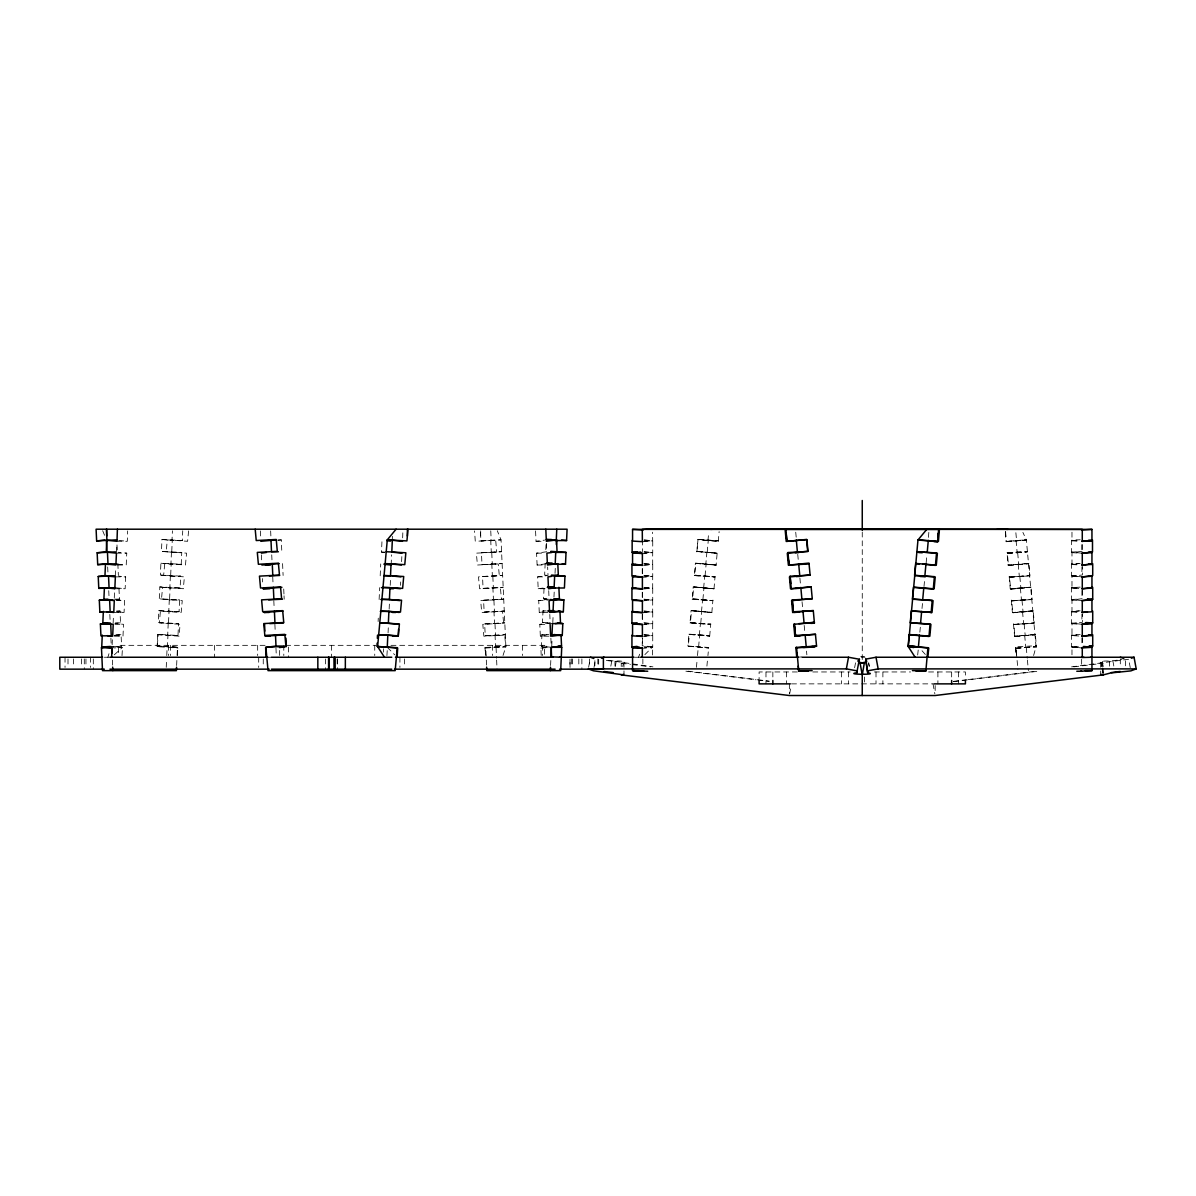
<?xml version="1.0" encoding="UTF-8"?>
<svg xmlns="http://www.w3.org/2000/svg" width="1196" height="1196" viewBox="0 0 1196 1196"><rect width="100%" height="100%" fill="white"/><g stroke="black" fill="none" stroke-linecap="round" stroke-linejoin="round"><path stroke-width="0.75" stroke-dasharray="5 3.75" d="M652.582 654.989L652.687 646.827L642.237 645.75L642.237 637.722M116.984 541.295L127.299 541.295L127.658 530.934M392.213 541.295L392.393 536.107M402.648 537.841L402.888 530.934M112.14 644.764L112.439 638.32M113.127 623.251L113.5 614.774M114.278 597.836L114.726 587.67M115.264 575.799L115.653 567.323M116.565 552.118L116.939 543.642M114.397 636.182L122.994 636.182L123.532 624.327L114.861 623.43M113.755 612.457L124.07 612.457L124.608 600.601L115.937 599.704M114.831 588.731L125.146 588.731L125.685 576.876L118.748 576.158M117.627 565.02L126.223 565.02L126.761 553.15L118.254 552.283M177.098 655.288L177.457 647.305L157.139 646.244L157.678 634.373L177.995 635.45L178.533 623.579L158.216 622.518L158.754 610.648L179.071 611.724L179.609 599.854L159.292 598.792L159.83 586.922L180.148 587.998L180.686 576.128L160.369 575.067L160.907 563.196L181.224 564.273L181.762 552.403L161.445 551.341L161.983 539.471L182.3 540.547L182.734 530.83M166.229 667.293L166.618 658.921M166.767 655.587L167.141 647.305M177.995 635.45L167.679 635.45L168.217 623.579L158.216 622.518M179.071 611.724L168.756 611.724L169.294 599.854L159.292 598.792M180.148 587.998L169.832 587.998L170.37 576.128L160.369 575.067M181.224 564.273L170.908 564.273L171.447 552.403L161.445 551.341M182.3 540.547L171.985 540.547L172.418 530.83M177.457 647.305L167.455 646.244L167.993 634.373M168.531 622.518L169.07 610.648M169.608 598.792L170.146 586.922M170.684 575.067L171.222 563.196M171.761 551.341L172.299 539.471M176.634 665.484L176.948 658.607M378.115 621.561L378.265 618.168M379.117 599.525L379.655 587.67M380.193 575.799L380.732 563.944M384.873 552.462L381.479 552.118L382.017 540.248M388.072 632.804L388.371 626.016M389.149 609.078L389.448 602.291M390.225 585.352L390.524 578.565M391.137 565.02L391.6 554.839M400.525 585.352L400.69 581.959M401.602 561.627L401.916 554.839M551.416 647.305L541.414 646.244L541.952 634.373L548.829 634.373M552.492 623.579L542.491 622.518L543.029 610.648L546.467 610.648M546.901 599.151L543.567 598.792L544.105 586.922M545.182 563.196L544.643 575.067L547.977 575.426M545.795 549.637L546.109 542.864M550.594 665.484L550.908 658.607M551.73 646.244L552.118 637.767M552.806 622.518L553.195 614.041M553.957 597.088L554.271 590.316M555.034 573.362L555.348 566.59M122.007 655.617L122.485 647.44L112.08 646.363M386.921 655.617L387.31 649.069M928.425 537.378L928.843 532.205M177.262 655.617L178.01 647.44L157.244 646.019M188.564 530.934L187.623 541.295L167.291 539.904L166.214 551.76L186.546 553.15L185.47 565.02L164.719 563.585L163.643 575.455L184.393 576.876L183.317 588.731L162.566 587.311L161.49 599.181L182.255 600.601L181.179 612.457L160.413 611.036L159.337 622.907L180.103 624.327L179.026 636.182L158.261 634.762L157.199 646.632L177.95 648.053M688.941 634.179L709.691 635.599L688.941 634.179L687.909 646.034L708.675 647.455L707.927 655.617M690.002 622.952L710.768 624.372L690.002 622.952L691.079 610.483L711.844 612.531L691.079 610.483M692.155 599.256L712.921 600.676L692.155 599.256L693.231 586.788L713.997 588.836L693.231 586.788M694.308 575.56L715.059 576.98L694.308 575.56L695.384 563.092L716.135 565.14L695.384 563.092M696.879 551.281L717.211 553.3L696.879 551.281L697.956 539.441L718.288 540.816L697.956 539.441M688.313 646.259L708.555 647.948L688.313 646.259L689.374 634.403L709.632 636.093L689.374 634.403M690.451 622.563L710.708 624.252L690.451 622.563L691.527 610.708L711.784 612.412L691.527 610.708M692.604 598.867L712.861 600.556L692.604 598.867L693.68 587.027L713.937 588.716L693.68 587.027M694.756 575.171L715.014 576.876L694.756 575.171L695.833 563.331L716.09 565.02L717.211 552.672M696.879 551.909L697.986 539.635L718.243 541.325L697.986 539.635M696.446 667.278L697.208 658.921M697.507 655.587L698.255 647.32M699.331 635.48L700.408 623.624M701.484 611.784L702.56 599.944M703.637 588.088L704.713 576.248M695.833 563.331L705.79 564.392L706.866 552.552L717.166 553.18L696.909 551.491L706.866 552.552M707.942 540.712L708.675 532.624M698.614 646.872L699.675 635.031M700.751 623.191L701.828 611.335M702.904 599.495L703.981 587.64M705.057 575.799L706.133 563.959M707.21 552.104L708.286 540.263M706.911 666.097L707.539 659.22M709.691 636.212L710.768 623.744M711.844 612.531L712.921 600.048M713.997 588.836L715.059 576.367M718.288 541.444L719.125 531.622M919.859 632.206L920.322 627.138M922.011 608.51L922.624 601.752M924 586.518L924.777 578.057M926.153 562.823L926.915 554.361M917.676 654.989L918.364 648.456M588.626 667.233L590.166 658.906M593.993 667.458L595.533 659.131M610.827 666.142L611.739 661.149L612.621 660.984L652.941 666.86M615.327 666.366L616.239 661.373M622.757 666.561L623.37 663.242M789.659 693.859L791.199 685.532M854.617 667.757L855.843 661.089L856.71 660.94M1033.613 655.483L1036.065 646.617L1026.347 539.785L1005.941 541.444L1026.347 539.785M107.864 657.247L109 653.704M503.023 655.483L505.878 646.602L501.034 539.845L497.282 530.725M638.529 657.247L639.636 654.212M621.232 666.561L621.247 663.212L622.324 663.033A5.935 1.241 0 0 0 622.682 661.403A5.935 1.241 0 0 0 614.968 661.119L605.924 660.072M644.868 654.646L652.687 646.827L644.106 647.858M1071.586 666.86L1128.695 659.25L1130.235 667.562M114.323 654.795L122.485 647.44L113.859 647.948M546.736 551.76L536.57 553.15L537.109 565.02L545.765 563.824M545.062 588.731L538.185 588.731L537.647 576.876L548.022 575.455L547.648 566.979M538.185 588.731L548.56 587.311M549.099 599.181L538.723 600.601L539.261 612.457L547.858 612.457M539.261 612.457L547.918 611.276M548.934 636.182L540.338 636.182L539.8 624.327L550.175 622.907L549.801 614.43M540.338 636.182L548.994 635.001M541.205 655.408L540.876 648.053L549.532 646.872M277.891 540.368L281.284 539.904L281.822 551.76M535.569 530.934L536.032 541.295L544.509 540.129M1082.201 551.281L1071.975 552.672L1071.975 564.512L1078.942 563.57M1078.837 588.626L1071.975 588.208L1071.975 576.367L1082.41 574.947L1082.41 566.485M1071.975 588.208L1078.942 587.266M1082.41 590.166L1082.41 598.628L1071.975 600.048L1071.975 611.904L1078.942 610.947M1078.837 636.003L1071.975 635.599L1071.975 623.744L1082.41 622.324L1082.41 613.862M1071.975 635.599L1078.942 634.642M1071.975 654.795L1071.975 647.44L1078.942 646.498M1071.975 532.205L1071.975 540.816L1078.792 539.904M1103.295 666.561L1102.503 663.122A5.935 1.241 0 0 1 1101.83 661.493A5.935 1.241 0 0 1 1109.484 661.149L1121.968 659.579M953.347 681.376L966.278 679.791M968.132 679.567L1036.484 671.18M953.646 681.6L1038.621 671.18M1073.739 666.86L1103.295 663.242M480.912 540.921L501.034 539.845L480.912 540.921L480.463 530.904M481.45 552.776L501.573 551.715L481.45 552.776L481.988 564.647L502.111 563.57L481.988 564.647M644.509 541.519L652.732 540.637L652.732 552.477L644.509 553.374M116.176 599.51L119.451 599.151L118.912 587.296M116.715 611.38L119.989 611.021L120.527 622.877L115.623 623.415M482.526 576.502L502.649 575.44L482.526 576.502L483.064 588.372L503.187 587.296L483.064 588.372M644.509 565.215L652.732 564.318L652.732 576.173L644.509 577.055M114.517 635.465L121.065 634.747L121.603 646.602L113.426 647.499M1005.402 531.697L1006.314 541.698L1026.392 540.009L1022.909 532.414M1006.314 541.698L1026.392 540.009M483.603 600.228L503.725 599.151L483.603 600.228L484.141 612.098L504.264 611.021L484.141 612.098M644.509 588.91L652.732 588.013L652.732 599.869L644.509 600.751M1007.391 553.554L1027.454 551.849L1007.391 553.554L1008.467 565.394L1028.53 563.705L1008.467 565.394M484.679 623.953L504.802 622.877L484.679 623.953L485.217 635.824L505.34 634.747L485.217 635.824M644.509 612.606L652.732 611.709L652.732 623.55L644.509 624.447M1009.544 577.234L1029.607 575.545L1009.544 577.234L1010.62 589.09L1030.683 587.385L1010.62 589.09M485.755 647.679L505.878 646.602L485.755 647.679L486.234 658.278M644.509 636.287L652.732 635.405L652.732 647.245L644.509 648.142M1011.696 600.93L1031.759 599.241L1011.696 600.93L1012.773 612.771L1032.836 611.081L1012.773 612.771M1013.849 624.626L1033.912 622.937L1013.849 624.626L1014.926 636.466L1034.988 634.777L1014.926 636.466M1016.002 648.322L1036.065 646.617L1016.002 648.322L1017.916 669.491M642.387 541.444L652.687 540.816L652.597 532.205M642.387 553.3L652.687 552.672L652.687 564.512L644.106 565.035M1081.647 553.18L1071.601 552.104L1071.601 540.263L1080.182 539.74M642.387 576.98L652.687 576.367L652.687 588.208L642.387 588.836M1071.601 552.104L1080.182 551.58M1081.647 576.876L1071.601 575.799L1071.601 563.959L1080.182 563.436M644.106 600.571L652.687 600.048L652.687 611.904L642.387 612.531M1071.601 575.799L1080.182 575.276M1081.647 600.556L1071.601 599.495L1071.601 587.64L1080.182 587.131M644.106 624.267L652.687 623.744L652.687 635.599L644.106 636.108M1071.601 599.495L1080.182 598.972M1081.647 624.252L1071.601 623.191L1071.601 611.335L1080.182 610.812M1071.601 623.191L1080.182 622.668M1081.647 647.948L1071.601 646.872L1071.601 635.031L1080.182 634.508M796.73 657.247L801.873 656.933M1071.601 646.872L1080.182 646.363M540.876 648.053L549.457 647.544M1028.919 563.436L1008.093 565.14L1028.919 563.436L1029.995 575.919L1009.17 576.98L1029.995 575.919M1031.072 587.131L1010.246 588.836L1031.072 587.131L1032.148 599.6L1011.323 600.676L1032.148 599.6M1033.209 610.827L1012.384 612.531L1033.209 610.827L1034.286 623.295L1013.461 624.372L1034.286 623.295M485.83 655.408L484.888 647.44L505.714 646.363M484.948 648.053L505.773 646.976L504.697 635.106L483.872 636.182L482.795 624.327L503.621 623.251L502.544 611.38L481.719 612.457L480.643 600.601L501.468 599.525L500.406 587.67L479.581 588.731L478.505 576.876L499.33 575.799L498.254 563.944L477.428 565.02L476.352 553.15L496.744 552.118L495.682 540.248L475.275 541.295L474.558 530.934M1035.362 634.523L1014.537 636.212L1035.362 634.523L1036.439 646.991L1015.613 648.068L1015.568 646.827L1036.394 645.75L1036.439 646.991M1007.017 552.672L1027.424 551.64L1007.017 552.672L1008.093 565.14M277.846 539.904L281.284 539.904M536.032 541.295L544.629 541.295M381.479 552.118L384.918 552.118M171.447 552.403L181.762 552.403M116.446 553.15L126.761 553.15M536.57 553.15L543.447 553.15M537.109 565.02L545.705 565.02M170.37 576.128L180.686 576.128M115.369 576.876L125.685 576.876M537.647 576.876L546.243 576.876M543.567 598.792L547.006 598.792M114.293 599.151L119.451 599.151M169.294 599.854L179.609 599.854M116.012 600.601L124.608 600.601M538.185 600.601L547.32 600.601M116.55 611.021L119.989 611.021M542.491 622.518L549.368 622.518M115.369 622.877L120.527 622.877M168.217 623.579L178.533 623.579M114.936 624.327L123.532 624.327M539.8 624.327L546.677 624.327M115.907 634.747L121.065 634.747M265.064 645.332L118.628 645.332L118.628 655.543M285.65 645.332L376.157 645.332M390.972 645.332L544.554 645.332L544.554 655.543M157.139 646.244L167.455 646.244M541.414 646.244L548.291 646.244M113.007 646.602L121.603 646.602M860.731 656.619L864.469 656.619M104.351 657.247L110.062 657.247M266.065 657.247L271.223 657.247M635.016 657.247L640.593 657.247M861.314 657.247L865.037 657.247M797.343 671.958L759.101 671.958L759.101 678.76M812.772 671.958L850.117 671.958M874.396 671.958L910.56 671.958M928.574 671.958L965.411 671.958L965.411 678.76M791.498 683.873L933.314 683.873M1071.975 647.44L1078.837 647.455M1071.975 540.816L1078.837 541.235M1071.975 552.672L1078.837 553.09M1071.975 564.512L1078.837 564.931M644.151 540.114L652.732 540.637M1071.975 576.367L1078.837 576.771M644.151 551.954L652.732 552.477M705.79 564.392L716.09 565.02M644.151 563.809L652.732 564.318M1071.437 600.018L1078.837 600.467M644.151 575.65L652.732 576.173M1071.975 611.904L1078.837 612.322M644.151 587.49L652.732 588.013M1071.975 623.744L1078.837 624.163M644.151 599.346L652.732 599.869M644.151 611.186L652.732 611.709M644.151 623.041L652.732 623.55M644.151 634.882L652.732 635.405M644.151 646.722L652.732 647.245M644.151 539.964L652.687 540.816M644.151 551.805L652.687 552.672M118.793 540.428L127.299 541.295M643.971 563.615L652.687 564.512M643.971 575.47L652.687 576.367M643.971 587.311L652.687 588.208M643.971 599.166L652.687 600.048M643.971 611.007L652.687 611.904M117.537 564.123L126.223 565.02M643.971 622.847L652.687 623.744M643.971 634.702L652.687 635.599M116.475 587.849L125.146 588.731M117.133 611.739L124.07 612.457M114.323 635.285L122.994 636.182M1071.601 540.263L1079.973 541.145M1071.601 563.959L1079.973 564.841M1071.601 587.64L1079.973 588.537M1071.601 611.335L1079.973 612.232M1071.601 635.031L1079.973 635.928M161.983 539.471L171.985 540.547M160.907 563.196L170.908 564.273M543.029 610.648L546.363 611.007M159.83 586.922L169.832 587.998M541.952 634.373L548.62 635.091M158.754 610.648L168.756 611.724M157.678 634.373L167.679 635.45M688.044 671.18L769.327 681.152M621.232 663.242L630.471 664.378M632.31 664.602L650.788 666.86M685.891 671.18L756.096 679.791M757.95 680.016L769.028 681.376M606.342 660.476L611.739 661.149M387.399 647.44L394.71 654.795M922.011 650.744L925.495 654.646M102.677 530.725L104.56 535.285M1112.908 661.119L1113.835 666.112M1101.247 663.212L1101.86 666.546L1101.142 663.242M1102.159 668.205L1103.086 673.199M1102.069 668.235L1102.981 673.228M933.015 683.873L934.853 693.859M868.73 662.838L869.343 666.157M868.52 663.033L869.133 666.366M1015.613 648.068L1016.495 655.408M1016.525 654.989L1015.568 646.827L1016.525 655.513M484.888 647.44L485.86 655.617M1015.867 532.728L1016.615 541.07M1017.691 552.926L1018.768 564.766M1019.844 576.621L1020.921 588.462M1021.997 600.302L1023.073 612.158M1024.15 623.998L1025.226 635.853M1026.303 647.694L1027.259 658.278M1027.424 660.043L1028.381 670.627M1016.077 540.637L1017.153 552.477M1018.23 564.318L1019.306 576.173M1020.382 588.013L1021.459 599.869M1022.535 611.709L1023.612 623.55M1024.688 635.405L1025.764 647.245M1009.17 576.367L1010.246 588.836M1011.323 600.048L1012.384 612.531M1013.461 623.744L1014.537 636.212M795.729 532.205L796.207 537.378M797.747 554.361L798.36 561.133M799.9 578.057L800.513 584.829M802.053 601.752L802.666 608.51M804.19 625.433L804.818 632.206M806.523 651.117L806.866 654.795M1005.343 532.205L1005.941 541.444M1005.642 531.697L1005.866 536.81M548.725 590.704L549.024 597.477M550.878 638.156L551.177 644.928M546.363 543.298L546.662 550.07M490.764 530.875L491.227 540.921M491.765 552.776L492.304 564.647M492.842 576.502L493.38 588.372M493.918 600.228L494.456 612.098M494.995 623.953L495.533 635.824M496.071 647.679L496.549 658.278M496.624 660.043L497.102 670.642M490.719 539.845L491.257 551.715M491.795 563.57L492.333 575.44M492.872 587.296L493.41 599.151M493.948 611.021L494.486 622.877M495.024 634.747L495.563 646.602M486.309 660.043L486.623 667.114M282.57 563.585L283.108 575.455M283.721 589.015L283.96 594.098M284.035 595.787L284.185 599.181M270.655 530.934L270.879 536.107M271.731 554.839L271.97 559.922M272.733 576.876L273.122 585.352M273.809 600.601L274.198 609.078M274.886 624.327L275.274 632.804M275.962 648.053L276.291 655.408M260.339 530.934L260.653 537.841M261.416 554.839L261.73 561.627M262.492 578.565L262.642 581.959M116.984 544.928L117.223 550.01M117.836 563.57L118.374 575.44M112.349 660.043L112.588 665.35M107.67 566.964L107.984 573.736M108.746 590.689L108.986 595.772M109.823 614.415L110.137 621.187M110.899 638.141L111.213 644.913M1125.541 660.805L1125.541 667.458M1120.308 658.906L1120.308 667.233M1109.484 661.149L1109.484 666.142M1103.295 668.235L1103.295 673.228M1102.338 661.373L1102.338 666.366M1102.338 668.026L1102.338 673.019M1100.679 662.255L1100.679 673.901M1082.41 637.558L1082.41 644.33M1082.201 544.524L1082.201 549.592M1081.902 544.718L1081.902 551.491M1081.902 566.71L1081.902 575.171M1081.902 590.405L1081.902 598.867M1081.902 614.101L1081.902 622.563M1081.902 637.797L1081.902 646.259M1081.647 659.22L1081.647 666.097M958.534 671.958L958.534 683.873M951.657 671.958L951.657 678.76M937.903 671.958L937.903 683.873M935.167 685.532L935.167 693.859M882.887 671.958L882.887 683.873M876.01 671.958L876.01 683.873M864.409 676.996L864.409 683.873M862.256 532.056L862.256 660.222M848.502 671.958L848.502 683.873M841.625 671.958L841.625 683.873M789.36 683.873L789.36 693.859M786.609 671.958L786.609 683.873M772.855 671.958L772.855 678.76M765.978 671.958L765.978 683.873M642.865 658.906L642.865 665.963M642.431 540.009L642.446 551.64M642.431 568.773L642.431 575.545M642.431 592.469L642.431 599.241M642.431 614.475L642.431 621.232M642.431 638.156L642.431 646.617M642.237 568.519L642.237 575.291M642.237 592.214L642.237 597.282M642.237 614.206L642.237 622.668M623.983 662.15L623.983 673.811M614.968 661.119L614.968 666.112M598.673 659.25L598.673 667.562M597.851 658.951L597.851 667.458M594.875 660.655L594.875 667.458M589.628 658.951L589.628 667.458M581.884 658.951L581.884 669.162M578.819 658.951L578.819 667.458M572.63 658.951L572.63 667.458M571.673 658.951L571.673 667.458M542.476 645.332L542.476 655.543M522.592 645.332L522.592 655.543M492.603 645.332L492.603 655.543M480.687 530.904L480.687 536.017M404.502 658.951L404.502 667.458M399.927 657.247L399.927 667.458M383.557 648.74L383.557 652.149M374.737 645.332L374.737 655.543M337.407 658.951L337.407 669.162M337.167 658.951L337.167 667.458M331.591 645.332L331.591 657.247M325.521 658.951L325.521 669.162M288.46 647.036L288.46 657.247M283.796 645.332L283.796 655.543M279.64 650.445L279.64 655.543M263.255 658.951L263.255 667.458M258.695 657.247L258.695 667.458M257.663 645.332L257.663 655.543M214.533 645.332L214.533 657.247M170.594 645.332L170.594 655.543M168.516 645.332L168.516 655.543M93.318 658.951L93.318 669.162M90.582 657.247L90.567 667.458M85.948 658.951L85.948 667.458M84.303 658.951L84.303 669.162M81.433 658.951L81.433 667.458M73.554 658.951L73.554 667.458M68.008 658.951L68.008 667.458M65.032 657.247L65.032 667.458M570.029 667.458L570.014 658.951L569.939 667.458"/><path stroke-width="1.5" d="M642.267 657.247L642.387 648.068L631.937 646.991L631.937 635.136M117.402 529.2L116.984 541.295L106.773 540.248L106.25 552.118L116.446 553.15L115.907 565.02L105.487 563.944L104.949 575.799L115.369 576.876L114.831 588.731L106.16 587.849M111.602 657.247L112.14 648.053L101.735 646.976L102.273 635.106M107.476 635.644L112.678 636.182L113.216 624.327L102.811 623.251L103.349 611.38M106.818 611.739L113.755 612.457L114.293 600.601L103.888 599.525L104.411 587.67M176.56 667.204L176.395 670.642L102.512 670.642L101.466 647.679L111.288 646.602M377.144 643.149L376.994 646.363L397.685 648.053L397.147 657.247M377.353 638.32L377.502 635.106M387.28 646.976L387.818 635.106L379.222 635.106M398.761 624.327L388.356 623.251L388.894 611.38L380.298 611.38M399.838 600.601L389.433 599.525L389.971 587.67L381.375 587.67M384.17 563.944L391.047 563.944L390.509 575.799L383.632 575.799M387.175 540.248L392.333 540.248L391.795 552.118L401.991 553.15M398.537 629.41L398.223 636.182L387.818 635.106M550.369 670.642L550.519 667.204M553.883 598.792L563.884 599.854L563.346 611.724L553.03 611.724L553.569 599.854L550.235 599.495M551.52 575.067L564.961 576.128L564.422 587.998L554.107 587.998L554.645 576.128L551.311 575.784M550.878 551.341L566.037 552.403L565.499 564.273L555.183 564.273L555.721 552.403L550.728 551.879M116.76 539.845L96.637 540.921L96.099 529.2L567.083 529.2L566.575 540.547L556.26 540.547L556.768 529.2M556.349 544.554L556.574 539.471M558.397 646.946L561.731 647.305L560.685 670.642L486.787 670.642L486.623 667.114M562.808 623.579L552.492 623.579L551.954 635.45L562.27 635.45L562.808 623.579L557.814 623.041M623.804 674.125A5.935 1.241 0 0 1 622.324 674.679L593.38 670.792L588.327 668.893L846.364 668.893L857.263 670.896L856.755 672.765C843.539 674.559 880.256 674.918 867.698 672.795L865.71 659.131L876.01 657.247L1083.935 657.247M867.698 672.795L865.71 659.131M1081.647 541.325L1091.948 540.712L1091.948 529.38L939.413 529.38L938.456 541.444L917.99 539.785L908.287 646.617L913.639 647.544M384.469 657.247L377.622 646.602L387.295 539.845L396.085 529.2M407.986 529.2L406.924 540.921L387.295 539.845M927.812 657.247L928.769 648.068L908.168 645.75L909.184 634.523L929.845 636.212L930.922 624.372L910.261 622.668L911.337 610.827L931.998 612.531L933.074 600.676L912.413 598.987L913.49 587.131L934.151 588.836L935.227 576.98L914.566 575.291L915.643 563.436L936.304 565.14L937.38 553.3L916.928 551.64M918.408 646.991L919.485 635.136M920.561 623.295L921.638 611.455M922.714 599.6L923.79 587.759M924.867 575.919L925.943 564.064M927.229 552.253L928.29 540.413M916.106 671.255L925.839 671.255L927.917 647.694L908.287 646.617L915.134 657.247M910.44 622.937L930.069 623.998L928.993 636.466L909.364 634.777M931.146 612.771L932.222 600.302L912.593 599.241M914.746 575.545L934.375 576.621L933.299 589.09L913.669 587.385M916.884 551.849L936.513 552.926L935.451 565.394L922.953 564.093M934.031 541.504L937.589 541.698L938.651 529.38L785.862 529.38L938.651 529.38M797.478 657.247L796.999 652.717M846.364 668.893L848.502 657.247L859.401 659.25L856.755 672.765M862.256 695.519L862.256 674.888L864.289 663.212L858.608 662.15M859.401 659.25L858.907 661.119L857.667 660.984M926.75 529.38L917.96 540.009L937.589 541.698M621.232 674.888L789.36 695.519L935.167 695.519L1103.295 674.888L1110.785 672.944L1130.848 670.896L1136.2 668.893L1134.062 657.247L1090.498 657.247M1131.371 658.249L1134.062 657.247M601.453 658.249L604.219 657.247M1103.295 674.888L1102.503 674.768A5.935 1.241 0 0 1 1100.903 674.215M866.666 661.926L860.118 663.242L862.256 674.888M867.862 670.792L878.163 668.893L1136.2 668.893M261.879 565.02L279.131 563.585M269.339 575.934L279.67 575.455M281.927 587.311L262.956 588.731L269.833 588.731M268.681 599.884L282.465 599.181M556.08 563.824L547.424 565.02L546.886 553.15L551.969 552.462M283.004 611.036L264.032 612.457L269.19 612.457M551.431 576.397L547.962 576.876L548.501 588.731L555.422 587.789M554.884 575.934L558.338 575.455L557.799 563.585M269.758 623.609L283.542 622.907M282.346 635.24L285.799 634.762L265.108 636.182L270.266 636.182M790.735 583.633L790.122 576.248L810.126 575.171L808.974 563.092L788.373 565.14L787.297 553.3L807.689 551.281L806.612 539.441L786.221 541.444L785.114 529.38L632.564 529.38L632.564 541.07L642.865 541.698M558.876 587.311L559.414 599.181L549.039 600.601L549.577 612.457L559.952 611.036L560.49 622.907L555.303 623.609M285.949 638.156L286.337 646.632L275.992 646.019L265.617 647.44L266.065 657.247M810.051 574.947L789.435 576.98L790.511 588.836L811.127 586.788L812.278 598.867L792.275 599.944L793.038 609.018M279.416 647.574L284.603 646.872M812.204 598.628L791.588 600.676L792.664 612.531L813.28 610.483L814.416 623.191L810.783 623.385M550.115 624.327L550.653 636.182L561.029 634.762L561.537 646.019L551.162 647.44L551.61 657.247M798.898 623.654L814.356 622.324L810.918 622.802M793.74 624.372L794.817 636.212L815.433 634.179L816.569 646.259L796.566 647.948M816.509 646.019L795.833 647.455L796.73 657.247M813.071 646.498L802.74 647.44M260.803 541.295L276.127 539.904M261.341 553.15L266.424 552.462M642.387 541.444L642.267 529.38L652.567 528.752L1082.275 529.38L1082.275 541.444L1092.501 540.069L1092.501 551.909L1082.275 553.3L1082.275 565.14L1092.71 563.72L1092.71 575.56L1082.275 576.98L1082.275 588.836L1092.71 587.415L1092.71 599.256L1082.275 600.676L1082.275 612.531L1087.493 611.814M1092.71 611.111L1092.71 622.952L1082.275 624.372L1082.275 636.212L1092.71 634.792L1092.71 646.034L1082.275 647.455L1082.275 657.247M1111.263 672.571L1120.189 671.449M631.937 646.991L637.079 646.378M96.637 540.921L104.814 540.024M116.206 563.75L97.698 564.647L97.16 552.776L106.982 551.715L106.444 539.845M97.16 552.776L115.668 551.894M97.698 564.647L104.246 563.929M115.638 587.655L98.775 588.372L98.236 576.502L106.429 575.605M98.236 576.502L115.1 575.784M98.775 588.372L103.693 587.834M113.441 611.739L99.851 612.098L99.313 600.228L107.491 599.331M99.313 600.228L112.902 599.869M642.865 565.394L632.564 564.766L632.564 552.926L640.787 552.029M99.851 612.098L103.125 611.739M632.564 564.766L635.853 564.407M100.389 623.953L110.705 623.953L111.243 635.824L100.927 635.824L100.389 623.953L110.211 622.877M642.865 589.09L632.564 588.462L632.564 576.621L635.853 576.263M632.564 588.462L635.853 588.103M642.865 612.771L632.564 612.158L632.564 600.302L635.853 599.958M632.564 612.158L635.853 611.799M642.865 636.466L632.564 635.853L632.564 623.998L637.498 623.46M647.724 671.255L632.564 670.627L632.564 647.694L639.142 646.976M865.545 661.149L866.756 661.029M710.708 529.38L721.009 528.752M785.114 529.38L795.415 528.752M632.146 540.413L632.146 552.253L637.289 551.939M1081.647 530.007L1091.948 529.38M1081.647 553.18L1091.948 552.552L1091.948 564.392L1081.647 565.02M796.312 576.577L799.735 576.367M795.669 588.522L799.107 588.312M1081.647 576.876L1091.948 576.248L1091.948 588.088L1081.647 588.716M794.383 612.427L797.822 612.217M632.146 552.253L642.387 553.3L642.387 565.14L631.937 564.064L631.937 575.919L642.387 576.98L642.387 588.836L631.937 587.759L631.937 599.6L642.387 600.676L642.387 612.531L631.937 611.455L631.937 623.295L637.079 622.981M1081.647 600.556L1091.948 599.944L1091.948 611.784L1081.647 612.412M794.817 636.212L799.975 635.898M1081.647 624.252L1091.948 623.624L1091.948 635.48L1081.647 636.093M1081.647 647.948L1091.948 647.32L1091.948 670.627L1080.511 671.255M101.735 646.976L110.346 646.468M558.113 646.214L561.537 646.019M786.161 533.237L786.893 541.325L806.896 539.635L807.973 551.491L787.97 552.552L788.269 556.559M795.235 552.791L798.883 552.597M788.583 559.952L789.046 565.02L809.049 563.959M791.199 588.716L811.202 587.027M798.793 612.113L793.352 611.784L813.34 610.708M794.413 624.252L814.416 622.563M799.137 635.898L795.49 635.48L815.493 634.403M803.847 647.559L814.76 646.976M1081.647 657.501L1091.948 657.247M643.179 530.007L632.564 529.38M551.416 539.471L546.258 539.471L556.26 540.547M278.384 551.76L271.507 551.76L270.969 539.904M555.721 552.403L566.037 552.403M546.901 563.196L552.059 563.196M547.484 563.585L552.642 563.585M265.318 565.02L270.475 565.02M554.899 575.455L558.338 575.455M554.645 576.128L564.961 576.128M547.544 586.922L552.702 586.922M548.56 587.311L553.718 587.311M390.06 588.731L393.499 588.731M554.256 599.181L559.414 599.181M103.888 599.525L109.045 599.525M380.836 599.525L389.433 599.525M553.569 599.854L563.884 599.854M548.187 610.648L553.344 610.648M549.637 611.036L554.795 611.036M392.423 612.457L395.861 612.457M102.811 623.251L107.969 623.251M379.76 623.251L388.356 623.251M550.713 634.762L555.871 634.762M393.065 636.182L396.504 636.182M561.731 647.305L551.416 647.305L550.982 656.873L561.283 657.247M101.466 647.679L111.781 647.679L112.02 652.986M102.587 657.247L59.8 657.247L59.8 669.162L104.351 669.162M109.927 657.247L267.725 657.247M271.432 657.247L391.765 657.247M395.472 657.247L553.27 657.247M559.549 657.247L634.03 657.247M640.593 657.247L798.39 657.247M802.097 657.247L848.502 657.247M109.927 669.162L269.175 669.162M271.432 669.162L391.765 669.162M394.471 669.162L555.123 669.162M559.549 669.162L603.382 669.162L603.382 657.247M632.564 670.627L639.292 670.627M796.566 647.32L798.689 670.627L812.129 670.627M912.399 670.627L925.839 670.627M1085.235 670.627L1091.948 670.627M798.225 666.097L798.689 671.255L808.406 671.255M1076.789 671.255L1081.647 671.255M790.347 683.873L759.101 683.873L759.101 680.464M934.166 683.873L965.411 683.873L965.411 680.464M1089.287 646.034L1092.71 646.034M918.678 552.567L922.251 552.761M915.807 563.705L919.38 563.899M920.098 576.457L925.45 576.756M386.218 551.715L405.848 552.776L404.771 564.647L385.142 563.57M384.065 575.44L403.71 576.502L402.633 588.372L383.004 587.296M911.516 611.081L931.146 612.158M381.928 599.151L401.557 600.228L400.481 612.098L380.851 611.021M379.775 622.877L399.404 623.953L398.328 635.824L378.698 634.747M377.622 646.602L397.251 647.679L395.173 670.642L268.024 670.642L265.901 647.305L285.904 646.244L284.827 634.373L264.824 635.45L263.748 623.579L283.751 622.518L282.675 610.648L262.671 611.724L261.61 599.854L281.613 598.792L280.537 586.922L260.534 587.998L259.457 576.128L279.46 575.067L278.384 563.196L258.381 564.273L257.304 552.403L277.308 551.341L276.231 539.471L256.228 540.547L255.197 529.2M997.554 528.752L1007.854 529.38M929.113 528.752L939.413 529.38M632.564 552.926L642.865 553.554M1087.568 598.942L1092.71 599.256M632.564 576.621L642.865 577.234M1085.848 622.533L1092.71 622.952M632.564 600.302L642.865 600.93M632.564 623.998L642.865 624.626M632.564 647.694L642.865 648.322M633.716 670.627L644.016 671.255M918.618 551.805L921.996 552.148M392.333 540.248L402.529 541.295M387.115 540.771L390.509 541.115M919.739 575.829L924.927 576.367M391.047 563.944L401.452 565.02M384.2 564.303L391.137 565.02M392.243 575.979L400.914 576.876M389.971 587.67L400.376 588.731M908.168 645.75L915.075 646.468M631.937 623.295L642.387 624.372L642.387 636.212L637.154 635.674M388.894 611.38L399.3 612.457M1088.599 540.353L1091.948 540.712M1088.599 552.193L1091.948 552.552M1088.599 564.049L1091.948 564.392M1088.599 575.889L1091.948 576.248M561.582 540.009L566.575 540.547M1086.925 599.405L1091.948 599.944M562.165 563.914L565.499 564.273M546.856 563.376L555.183 564.273M1085.25 622.922L1091.948 623.624M1088.599 635.121L1091.948 635.48M549.114 587.46L554.107 587.998M1083.576 646.438L1091.948 647.32M558.353 611.186L563.346 611.724M548.037 611.186L553.03 611.724M553.942 634.553L562.27 635.45M604.115 671.524L613.159 672.556M1120.308 657.247L1123.792 658.503M590.465 657.247L593.844 658.503M876.01 657.247L878.163 668.893M796.312 540.069L797.388 551.909M798.674 563.72L799.75 575.56M800.827 587.415L801.903 599.256M802.979 611.111L804.056 622.952M805.132 634.792L806.149 646.034M785.862 529.38L786.893 540.712M787.97 552.552L789.046 564.392M790.122 576.248L791.199 588.088M792.275 599.944L793.352 611.784M794.413 623.624L795.49 635.48M794.578 625.942L795.49 636.093M557.052 551.76L556.514 539.904L546.348 541.295L545.81 529.2M272.254 563.585L272.793 575.455M273.331 587.311L273.869 599.181M274.407 611.036L274.945 622.907M275.484 634.762L275.992 646.019M264.57 624.327L264.869 631.099M106.414 529.2L106.952 540.921M107.476 552.776L108.014 564.647M108.552 576.502L109.09 588.372M109.628 600.228L110.167 612.098M112.663 667.114L112.828 670.642M951.657 680.464L951.657 683.873M938.038 533.401L938.038 536.81M862.256 500.481L862.256 530.202M772.855 680.464L772.855 683.873M407.373 529.2L407.373 536.017M345.345 657.247L345.345 669.162M334.88 657.247L334.88 669.162M334.536 657.247L334.536 669.162M334.162 657.247L334.282 669.162M328.915 657.247L328.9 669.162M328.586 657.247L328.586 669.162M317.837 657.247L317.837 669.162M106.728 529.2L106.728 536.017"/></g></svg>
